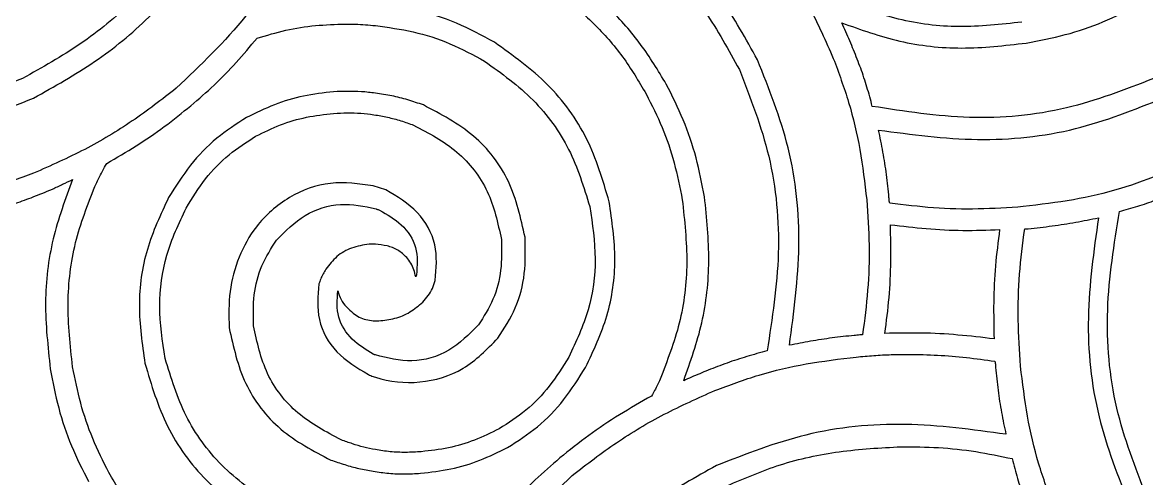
# Model space of a CAD drawing. Extents: x 0 to 371, y 0 to 260.
# Drawn here: x 171.87 to 214.6, y 122.59 to 139.92 of the extents above; entities that cross this region are included whole.
import ezdxf

# ---------------------------------------------------------------- set-up
doc = ezdxf.new("R2010")
doc.units = 0
doc.layers.add('Layer_1', color=7, linetype='CONTINUOUS')

msp = doc.modelspace()

# ---------------------------------------------------------------- linework, layer by layer
at = {"layer": 'Layer_1', "color": 7}
for points in [[(184.149482, 139.865571)], [(173.778538, 133.958438)], [(212.777708, 132.50323)], [(204.867079, 132.238647)], [(205.562126, 127.312333)], [(205.274288, 123.803503)]]:
    msp.add_lwpolyline(points, close=True, dxfattribs=at)
for points in [[(185.684787, 133.561563), (185.208331, 133.72021)], [(209.973228, 132.08), (210.105519, 132.08)], [(185.287912, 131.498123), (185.049684, 131.498123)], [(185.208331, 128.587706), (185.420204, 128.587706)]]:
    msp.add_lwpolyline(points, dxfattribs=at)
for points, knots in [([(184.097287, 147.637706), (183.615214, 146.277158), (182.681985, 143.643321), (180.54624, 140.124201), (178.643906, 138.30669), (177.720416, 137.424377)], [0, 0, 0, 0, 4.325973, 8.374502, 12.194088, 12.194088, 12.194088, 12.194088]), ([(199.813124, 138.509581), (199.374145, 139.297123), (198.502751, 140.860428), (196.804518, 142.932262), (195.454629, 144.061869), (194.786041, 144.621353)], [0, 0, 0, 0, 2.701851, 5.363294, 7.97507, 7.97507, 7.97507, 7.97507]), ([(194.336456, 143.959895), (194.978266, 143.427253), (196.272346, 142.353288), (197.888551, 140.376615), (198.711878, 138.887047), (199.125311, 138.139061)], [0, 0, 0, 0, 2.498415, 5.037545, 7.598602, 7.598602, 7.598602, 7.598602]), ([(199.469476, 143.98625), (199.894888, 143.435407), (200.74904, 142.329412), (201.834503, 140.510686), (202.407841, 139.215787), (202.697186, 138.562292)], [0, 0, 0, 0, 2.086879, 4.19008, 6.332929, 6.332929, 6.332929, 6.332929]), ([(185.234686, 143.56302), (186.083467, 143.457668), (187.772961, 143.247966), (190.172276, 142.363248), (192.118001, 141.207305), (193.604413, 139.91897), (194.725379, 138.653982), (195.295081, 137.693183), (195.579791, 137.21302)], [0, 0, 0, 0, 2.55887, 5.093413, 7.607335, 9.305928, 10.979034, 12.650494, 12.650494, 12.650494, 12.650494]), ([(177.694061, 142.583752), (177.156936, 141.944263), (176.076457, 140.657868), (174.101034, 139.044347), (172.618854, 138.213076), (171.873228, 137.794897)], [0, 0, 0, 0, 2.50184, 5.032695, 7.594725, 7.594725, 7.594725, 7.594725]), ([(172.296458, 137.054373), (173.084038, 137.493359), (174.647443, 138.364779), (176.71951, 140.062935), (177.849221, 141.412863), (178.408746, 142.081456)], [0, 0, 0, 0, 2.701966, 5.363601, 7.975465, 7.975465, 7.975465, 7.975465]), ([(196.347186, 137.58354), (196.035886, 138.096091), (195.414417, 139.119332), (194.22113, 140.481646), (193.29453, 141.246637), (192.828537, 141.631355)], [0, 0, 0, 0, 1.796822, 3.58712, 5.398349, 5.398349, 5.398349, 5.398349]), ([(189.812184, 139.17104), (189.339688, 139.428775), (188.393595, 139.944848), (186.839453, 140.430468), (185.770131, 140.578485), (185.234686, 140.652603)], [0, 0, 0, 0, 1.611896, 3.227549, 4.84795, 4.84795, 4.84795, 4.84795]), ([(209.867291, 139.937918), (209.069123, 139.850762), (207.504071, 139.679864), (205.165744, 139.955847), (203.743826, 140.510753), (203.041351, 140.784895)], [0, 0, 0, 0, 2.404717, 4.715186, 6.971166, 6.971166, 6.971166, 6.971166]), ([(210.026454, 139.144168), (210.524814, 139.239276), (211.519073, 139.429023), (212.963603, 139.911077), (213.862981, 140.370002), (214.312497, 140.599377)], [0, 0, 0, 0, 1.521205, 3.0349, 4.547437, 4.547437, 4.547437, 4.547437]), ([(180.789996, 139.329686), (181.15245, 139.436932), (181.879427, 139.652036), (183.008151, 139.829834), (183.768769, 139.85365), (184.149482, 139.865571)], [0, 0, 0, 0, 1.133192, 2.272851, 3.414927, 3.414927, 3.414927, 3.414927]), ([(184.149482, 139.865571), (184.276365, 139.864223), (184.530005, 139.861528), (184.909787, 139.841453), (185.161949, 139.817562), (185.287912, 139.805627)], [0, 0, 0, 0, 0.380646, 0.760912, 1.140472, 1.140472, 1.140472, 1.140472]), ([(185.287912, 139.805627), (185.771045, 139.740358), (186.738674, 139.609637), (188.145914, 139.157894), (189.008814, 138.690707), (189.441664, 138.456355)], [0, 0, 0, 0, 1.460968, 2.926058, 4.400683, 4.400683, 4.400683, 4.400683]), ([(203.464581, 138.879585), (203.418652, 138.994568), (203.326227, 139.225957), (203.173025, 139.568617), (203.067784, 139.797005), (203.014995, 139.911563)], [0, 0, 0, 0, 0.371413, 0.747421, 1.125839, 1.125839, 1.125839, 1.125839]), ([(203.014995, 139.911563), (203.742373, 139.651763), (205.214577, 139.12593), (207.608893, 138.864661), (209.210371, 139.049817), (210.026454, 139.144168)], [0, 0, 0, 0, 2.312091, 4.679649, 7.139713, 7.139713, 7.139713, 7.139713]), ([(178.276454, 136.762919), (178.57392, 137.019778), (179.174665, 137.538516), (180.012226, 138.399498), (180.529606, 139.018269), (180.789996, 139.329686)], [0, 0, 0, 0, 1.178672, 2.380383, 3.597987, 3.597987, 3.597987, 3.597987]), ([(194.177809, 133.111978), (193.93574, 133.929096), (193.453401, 135.55726), (191.913385, 137.673935), (190.518672, 138.667667), (189.812184, 139.17104)], [0, 0, 0, 0, 2.544261, 5.069616, 7.661989, 7.661989, 7.661989, 7.661989]), ([(204.178749, 136.736563), (204.113648, 136.981272), (203.984014, 137.468557), (203.745833, 138.184277), (203.558143, 138.648282), (203.464581, 138.879585)], [0, 0, 0, 0, 0.759559, 1.512498, 2.260912, 2.260912, 2.260912, 2.260912]), ([(189.441664, 138.456355), (190.083394, 137.992684), (191.350805, 137.076936), (192.757001, 135.149524), (193.209857, 133.668538), (193.436769, 132.92646)], [0, 0, 0, 0, 2.366487, 4.673792, 6.990994, 6.990994, 6.990994, 6.990994]), ([(201.030621, 127.661665), (201.198494, 128.914839), (201.532673, 131.409491), (201.156022, 135.142319), (200.252143, 137.408759), (199.813124, 138.509581)], [0, 0, 0, 0, 3.787442, 7.539534, 11.083053, 11.083053, 11.083053, 11.083053]), ([(202.697186, 138.562292), (202.902956, 138.007811), (203.322468, 136.87737), (203.741132, 135.073641), (203.890903, 133.827474), (203.967392, 133.191044)], [0, 0, 0, 0, 1.773057, 3.6148, 5.537175, 5.537175, 5.537175, 5.537175]), ([(199.125311, 138.139061), (199.548096, 137.053406), (200.419963, 134.814564), (200.754824, 131.132415), (200.374538, 128.680561), (200.183644, 127.449792)], [0, 0, 0, 0, 3.483767, 7.18423, 10.91404, 10.91404, 10.91404, 10.91404]), ([(171.873228, 137.794897), (170.783624, 137.372211), (168.542155, 136.502688), (164.860838, 136.164886), (162.412814, 136.545502), (161.183958, 136.736563)], [0, 0, 0, 0, 3.494909, 7.189522, 10.913489, 10.913489, 10.913489, 10.913489]), ([(214.868019, 137.794897), (213.778415, 137.372211), (211.536946, 136.502688), (207.855629, 136.164886), (205.407605, 136.545502), (204.178749, 136.736563)], [0, 0, 0, 0, 3.494909, 7.189522, 10.913489, 10.913489, 10.913489, 10.913489]), ([(177.720416, 137.424377), (177.169573, 136.998964), (176.063579, 136.144813), (174.244852, 135.059349), (172.949953, 134.486012), (172.296458, 134.196667)], [0, 0, 0, 0, 2.086879, 4.19008, 6.332929, 6.332929, 6.332929, 6.332929]), ([(183.700412, 137.292085), (183.316551, 137.248362), (182.550409, 137.161097), (181.434893, 136.824003), (180.741356, 136.484036), (180.393121, 136.313333)], [0, 0, 0, 0, 1.157449, 2.310129, 3.4726, 3.4726, 3.4726, 3.4726]), ([(185.287912, 137.239375), (185.111761, 137.260657), (184.760339, 137.303116), (184.229368, 137.312922), (183.876737, 137.299031), (183.700412, 137.292085)], [0, 0, 0, 0, 0.531999, 1.061341, 1.590741, 1.590741, 1.590741, 1.590741]), ([(187.113125, 136.78979), (186.917056, 136.856832), (186.523193, 136.991508), (185.913304, 137.145149), (185.497233, 137.207837), (185.287912, 137.239375)], [0, 0, 0, 0, 0.621519, 1.248514, 1.883298, 1.883298, 1.883298, 1.883298]), ([(195.579791, 137.21302), (195.793306, 136.791667), (196.220693, 135.948255), (196.677751, 134.594073), (196.862839, 133.660571), (196.955934, 133.191044)], [0, 0, 0, 0, 1.415872, 2.834115, 4.269329, 4.269329, 4.269329, 4.269329]), ([(197.802394, 133.29698), (197.705628, 133.795576), (197.512525, 134.790554), (197.020667, 136.230603), (196.571273, 137.133377), (196.347186, 137.58354)], [0, 0, 0, 0, 1.522577, 3.038394, 4.546008, 4.546008, 4.546008, 4.546008]), ([(161.475413, 135.836877), (162.726266, 135.668881), (165.214316, 135.334724), (168.93823, 135.712258), (171.197991, 136.615371), (172.296458, 137.054373)], [0, 0, 0, 0, 3.780506, 7.519738, 11.056676, 11.056676, 11.056676, 11.056676]), ([(175.074583, 134.567186), (175.450063, 134.785768), (176.199677, 135.222147), (177.270799, 135.954439), (177.942337, 136.49431), (178.276454, 136.762919)], [0, 0, 0, 0, 1.303173, 2.60168, 3.887479, 3.887479, 3.887479, 3.887479]), ([(190.976454, 131.762706), (190.818009, 132.487219), (190.502709, 133.928973), (189.095151, 135.753629), (187.779037, 136.441665), (187.113125, 136.78979)], [0, 0, 0, 0, 2.206894, 4.391638, 6.62917, 6.62917, 6.62917, 6.62917]), ([(204.416978, 135.836877), (205.667875, 135.668883), (208.156052, 135.334726), (211.880138, 135.712243), (214.140027, 136.615371), (215.238539, 137.054373)], [0, 0, 0, 0, 3.780639, 7.520118, 11.057182, 11.057182, 11.057182, 11.057182]), ([(180.393121, 136.313333), (180.004739, 136.064538), (179.214121, 135.558073), (178.209931, 134.514919), (177.69292, 133.690637), (177.429478, 133.270625)], [0, 0, 0, 0, 1.380479, 2.810201, 4.295596, 4.295596, 4.295596, 4.295596]), ([(180.73677, 135.599165), (181.047774, 135.752311), (181.666526, 136.057), (182.667618, 136.352533), (183.354406, 136.431963), (183.700412, 136.47198)], [0, 0, 0, 0, 1.038856, 2.066839, 3.110587, 3.110587, 3.110587, 3.110587]), ([(183.700412, 136.47198), (183.874092, 136.478933), (184.217493, 136.49268), (184.730825, 136.483297), (185.067065, 136.44057), (185.234686, 136.41927)], [0, 0, 0, 0, 0.521484, 1.031085, 1.537668, 1.537668, 1.537668, 1.537668]), ([(185.234686, 136.41927), (185.408659, 136.38945), (185.753507, 136.33034), (186.25831, 136.198124), (186.582217, 136.080717), (186.743121, 136.022395)], [0, 0, 0, 0, 0.529393, 1.04936, 1.562634, 1.562634, 1.562634, 1.562634]), ([(186.743121, 136.022395), (187.319213, 135.719426), (188.456135, 135.121515), (189.678621, 133.551056), (189.943867, 132.306638), (190.076767, 131.683125)], [0, 0, 0, 0, 1.939308, 3.827231, 5.723082, 5.723082, 5.723082, 5.723082]), ([(178.090936, 132.87375), (178.326313, 133.25158), (178.787594, 133.992033), (179.683788, 134.927641), (180.390595, 135.378397), (180.73677, 135.599165)], [0, 0, 0, 0, 1.333712, 2.613745, 3.842465, 3.842465, 3.842465, 3.842465]), ([(204.813853, 133.270625), (204.783883, 133.56127), (204.724185, 134.140218), (204.593384, 134.996971), (204.475392, 135.558753), (204.416978, 135.836877)], [0, 0, 0, 0, 0.876497, 1.745927, 2.598393, 2.598393, 2.598393, 2.598393]), ([(172.296458, 134.196667), (171.742022, 133.990899), (170.611706, 133.571404), (168.808157, 133.152706), (167.562113, 133.002946), (166.925726, 132.92646)], [0, 0, 0, 0, 1.772931, 3.614432, 5.536675, 5.536675, 5.536675, 5.536675]), ([(174.624998, 133.693855), (174.670973, 133.791243), (174.763676, 133.987615), (174.916697, 134.277235), (175.021809, 134.470269), (175.074583, 134.567186)], [0, 0, 0, 0, 0.323045, 0.65138, 0.982455, 0.982455, 0.982455, 0.982455]), ([(215.264894, 134.196667), (214.716745, 133.9907), (213.595624, 133.569439), (211.800079, 133.152409), (210.556575, 133.002923), (209.920517, 132.92646)], [0, 0, 0, 0, 1.75538, 3.590254, 5.511553, 5.511553, 5.511553, 5.511553]), ([(170.576666, 132.741458), (170.810382, 132.806174), (171.273466, 132.934401), (171.951026, 133.170967), (172.528452, 133.391425), (173.01093, 133.593636), (173.398675, 133.771234), (173.652729, 133.896437), (173.778538, 133.958438)], [0, 0, 0, 0, 0.727343, 1.441154, 2.15188, 2.581422, 3.010327, 3.431086, 3.431086, 3.431086, 3.431086]), ([(173.778538, 133.958438), (173.502816, 133.213771), (172.945215, 131.70781), (172.656994, 129.248639), (172.838807, 127.602018), (172.931561, 126.761978)], [0, 0, 0, 0, 2.376832, 4.806734, 7.337427, 7.337427, 7.337427, 7.337427]), ([(185.208331, 133.72021), (184.662774, 133.794523), (183.565679, 133.943964), (181.956016, 133.35284), (180.764761, 132.30587), (180.064063, 131.01858), (179.693745, 129.700359), (179.718911, 128.786277), (179.731662, 128.323123)], [0, 0, 0, 0, 1.631156, 3.280192, 4.958216, 6.28195, 7.628513, 9.011581, 9.011581, 9.011581, 9.011581]), ([(213.571458, 132.741458), (213.805173, 132.806174), (214.268257, 132.934401), (214.945817, 133.170967), (215.523243, 133.391425), (216.005722, 133.593636), (216.393466, 133.771234), (216.64752, 133.896437), (216.773329, 133.958438)], [0, 0, 0, 0, 0.727343, 1.441154, 2.15188, 2.581422, 3.010327, 3.431086, 3.431086, 3.431086, 3.431086]), ([(173.778538, 126.841044), (173.691267, 127.645431), (173.520541, 129.219032), (173.795073, 131.566482), (174.350805, 132.991009), (174.624998, 133.693855)], [0, 0, 0, 0, 2.423407, 4.740849, 6.997814, 6.997814, 6.997814, 6.997814]), ([(187.563226, 130.12198), (187.603371, 130.579984), (187.684645, 131.507213), (186.945763, 132.820973), (186.113522, 133.309761), (185.684787, 133.561563)], [0, 0, 0, 0, 1.356337, 2.745907, 4.222353, 4.222353, 4.222353, 4.222353]), ([(177.429478, 133.270625), (177.125716, 132.626705), (176.514449, 131.330927), (176.212982, 129.146123), (176.423329, 127.703491), (176.529791, 126.973335)], [0, 0, 0, 0, 2.127754, 4.281735, 6.489169, 6.489169, 6.489169, 6.489169]), ([(181.53052, 131.65677), (181.868971, 131.99906), (182.540685, 132.678393), (183.950397, 133.129983), (184.865, 132.940481), (185.314268, 132.847395)], [0, 0, 0, 0, 1.43165, 2.841348, 4.202375, 4.202375, 4.202375, 4.202375]), ([(193.436769, 132.92646), (193.537979, 132.266141), (193.738131, 130.960294), (193.466221, 128.977761), (192.916602, 127.798541), (192.643019, 127.211563)], [0, 0, 0, 0, 1.997914, 3.95108, 5.886882, 5.886882, 5.886882, 5.886882]), ([(193.278123, 126.814688), (193.581884, 127.458609), (194.193151, 128.754386), (194.494618, 130.93919), (194.284271, 132.381822), (194.177809, 133.111978)], [0, 0, 0, 0, 2.127754, 4.281735, 6.489169, 6.489169, 6.489169, 6.489169]), ([(196.955934, 133.191044), (197.043091, 132.392876), (197.213989, 130.827823), (196.938005, 128.489497), (196.3831, 127.067579), (196.108958, 126.365103)], [0, 0, 0, 0, 2.404717, 4.715186, 6.971166, 6.971166, 6.971166, 6.971166]), ([(197.008644, 126.311877), (197.266815, 127.039115), (197.788877, 128.509707), (198.044565, 130.892613), (197.883993, 132.486838), (197.802394, 133.29698)], [0, 0, 0, 0, 2.30971, 4.670604, 7.109969, 7.109969, 7.109969, 7.109969]), ([(203.967392, 133.191044), (204.006167, 132.616545), (204.08355, 131.470013), (204.031958, 129.751308), (203.882873, 128.6207), (203.808745, 128.05854)], [0, 0, 0, 0, 1.726839, 3.446265, 5.146675, 5.146675, 5.146675, 5.146675]), ([(204.840208, 133.058752), (204.833134, 133.082768), (204.819727, 133.128289), (204.813735, 133.199908), (204.813812, 133.246443), (204.813853, 133.270625)], [0, 0, 0, 0, 0.074913, 0.141994, 0.21457, 0.21457, 0.21457, 0.21457]), ([(209.920517, 132.92646), (209.348556, 132.88761), (208.211042, 132.810344), (206.510694, 132.856544), (205.394085, 132.991707), (204.840208, 133.058752)], [0, 0, 0, 0, 1.719246, 3.419232, 5.092467, 5.092467, 5.092467, 5.092467]), ([(177.297186, 127.158853), (177.195977, 127.819172), (176.995825, 129.12502), (177.267735, 131.107553), (177.817354, 132.286772), (178.090936, 132.87375)], [0, 0, 0, 0, 1.997914, 3.95108, 5.886882, 5.886882, 5.886882, 5.886882]), ([(185.314268, 132.847395), (185.325397, 132.840122), (185.350065, 132.824001), (185.397658, 132.814843), (185.429497, 132.801382), (185.446559, 132.794169)], [0, 0, 0, 0, 0.039542, 0.087642, 0.143182, 0.143182, 0.143182, 0.143182]), ([(185.446559, 132.794169), (185.737839, 132.628941), (186.32507, 132.295838), (186.932179, 131.386489), (186.876617, 130.687209), (186.848541, 130.333853)], [0, 0, 0, 0, 1.000364, 2.016767, 3.055005, 3.055005, 3.055005, 3.055005]), ([(210.105519, 132.08), (210.411122, 132.116937), (211.015699, 132.190011), (211.907912, 132.326059), (212.490373, 132.444702), (212.777708, 132.50323)], [0, 0, 0, 0, 0.92348, 1.826927, 2.706521, 2.706521, 2.706521, 2.706521]), ([(212.777708, 132.50323), (212.5971, 131.241141), (212.237427, 128.727741), (212.622788, 124.958253), (213.527897, 122.665202), (213.968333, 121.549377)], [0, 0, 0, 0, 3.817741, 7.602876, 11.19059, 11.19059, 11.19059, 11.19059]), ([(214.603436, 121.919897), (214.175409, 123.022584), (213.294102, 125.293021), (212.973909, 129.023116), (213.371893, 131.499637), (213.571458, 132.741458)], [0, 0, 0, 0, 3.536436, 7.28153, 11.048228, 11.048228, 11.048228, 11.048228]), ([(204.655206, 128.11125), (204.715366, 128.563309), (204.836117, 129.470649), (204.898401, 130.850702), (204.87756, 131.774206), (204.867079, 132.238647)], [0, 0, 0, 0, 1.367649, 2.74505, 4.138583, 4.138583, 4.138583, 4.138583]), ([(204.867079, 132.238647), (205.321535, 132.184032), (206.236085, 132.074126), (207.624172, 132.005701), (208.554106, 132.037623), (209.020831, 132.053645)], [0, 0, 0, 0, 1.372992, 2.763011, 4.163579, 4.163579, 4.163579, 4.163579]), ([(209.020831, 132.053645), (208.960714, 131.595335), (208.840557, 130.679309), (208.777558, 129.29041), (208.798466, 128.364184), (208.808958, 127.899377)], [0, 0, 0, 0, 1.386247, 2.770698, 4.165318, 4.165318, 4.165318, 4.165318]), ([(209.814581, 126.867915), (209.775806, 127.451257), (209.69842, 128.615496), (209.75002, 130.360608), (209.8991, 131.508988), (209.973228, 132.08)], [0, 0, 0, 0, 1.753317, 3.499288, 5.226039, 5.226039, 5.226039, 5.226039]), ([(180.657704, 128.402188), (180.648243, 128.794088), (180.629588, 129.566839), (180.918358, 130.700195), (181.327344, 131.339285), (181.53052, 131.65677)], [0, 0, 0, 0, 1.173336, 2.313595, 3.439248, 3.439248, 3.439248, 3.439248]), ([(190.076767, 131.683125), (190.086196, 131.29122), (190.104787, 130.518438), (189.815694, 129.38512), (189.406643, 128.74603), (189.203436, 128.428544)], [0, 0, 0, 0, 1.173339, 2.313662, 3.43938, 3.43938, 3.43938, 3.43938]), ([(189.944476, 127.926248), (190.186512, 128.300009), (190.673407, 129.051887), (191.01531, 130.38962), (190.989525, 131.300799), (190.976454, 131.762706)], [0, 0, 0, 0, 1.329611, 2.674722, 4.057669, 4.057669, 4.057669, 4.057669]), ([(185.049684, 131.498123), (184.823752, 131.463157), (184.385202, 131.395285), (183.798502, 131.058959), (183.538596, 130.716183), (183.408958, 130.54521)], [0, 0, 0, 0, 0.682479, 1.32474, 1.963902, 1.963902, 1.963902, 1.963902]), ([(186.478537, 130.995311), (186.371425, 131.096148), (186.156838, 131.29816), (185.730726, 131.450952), (185.43662, 131.482282), (185.287912, 131.498123)], [0, 0, 0, 0, 0.437287, 0.876048, 1.324793, 1.324793, 1.324793, 1.324793]), ([(186.822186, 130.254272), (186.801559, 130.346647), (186.761316, 130.526869), (186.646784, 130.780755), (186.534851, 130.923498), (186.478537, 130.995311)], [0, 0, 0, 0, 0.283586, 0.553275, 0.82633, 0.82633, 0.82633, 0.82633]), ([(183.408958, 130.54521), (183.373368, 130.487975), (183.300439, 130.370693), (183.209893, 130.185187), (183.165893, 130.053897), (183.144375, 129.989688)], [0, 0, 0, 0, 0.202151, 0.414237, 0.617239, 0.617239, 0.617239, 0.617239]), ([(186.848541, 130.333853), (186.846802, 130.32482), (186.843194, 130.306075), (186.827533, 130.28205), (186.823925, 130.263305), (186.822186, 130.254272)], [0, 0, 0, 0, 0.027378, 0.056812, 0.08419, 0.08419, 0.08419, 0.08419]), ([(183.144375, 129.989688), (183.104268, 129.531676), (183.023069, 128.604388), (183.762259, 127.290712), (184.594564, 126.801912), (185.023329, 126.550105)], [0, 0, 0, 0, 1.356338, 2.746027, 4.222582, 4.222582, 4.222582, 4.222582]), ([(187.086769, 129.301875), (187.160327, 129.382072), (187.304838, 129.539626), (187.469548, 129.817879), (187.531854, 130.02014), (187.563226, 130.12198)], [0, 0, 0, 0, 0.326004, 0.640468, 0.959374, 0.959374, 0.959374, 0.959374]), ([(185.208331, 127.3175), (184.927929, 127.487585), (184.365366, 127.82882), (183.788137, 128.712678), (183.835348, 129.386623), (183.859059, 129.725105)], [0, 0, 0, 0, 0.980321, 1.966787, 2.96213, 2.96213, 2.96213, 2.96213]), ([(183.859059, 129.725105), (183.895853, 129.613977), (183.969467, 129.391637), (184.180839, 129.107931), (184.354608, 128.954747), (184.440936, 128.878645)], [0, 0, 0, 0, 0.349322, 0.698905, 1.04404, 1.04404, 1.04404, 1.04404]), ([(185.420204, 128.587706), (185.62466, 128.610862), (186.035045, 128.657339), (186.620107, 128.892867), (186.931631, 129.165904), (187.086769, 129.301875)], [0, 0, 0, 0, 0.616138, 1.236716, 1.852341, 1.852341, 1.852341, 1.852341]), ([(184.440936, 128.878645), (184.514701, 128.823869), (184.662182, 128.714354), (184.929193, 128.623638), (185.114077, 128.599839), (185.208331, 128.587706)], [0, 0, 0, 0, 0.27424, 0.548291, 0.833302, 0.833302, 0.833302, 0.833302]), ([(179.731662, 128.323123), (179.890068, 127.598619), (180.205282, 126.15692), (181.612562, 124.332176), (182.928597, 123.644158), (183.594476, 123.29604)], [0, 0, 0, 0, 2.206856, 4.391448, 6.628866, 6.628866, 6.628866, 6.628866]), ([(183.991351, 124.062919), (183.415258, 124.365888), (182.278337, 124.963799), (181.05585, 126.534257), (180.790605, 127.778676), (180.657704, 128.402188)], [0, 0, 0, 0, 1.939308, 3.827231, 5.723082, 5.723082, 5.723082, 5.723082]), ([(189.203436, 128.428544), (188.853468, 128.073927), (188.159755, 127.370999), (186.685251, 126.938663), (185.748847, 127.174873), (185.287912, 127.291145)], [0, 0, 0, 0, 1.479867, 2.933416, 4.342529, 4.342529, 4.342529, 4.342529]), ([(185.023329, 126.550105), (185.051632, 126.534084), (185.108428, 126.501935), (185.199359, 126.472324), (185.799621, 126.27927), (186.993917, 126.145371), (188.712092, 126.667458), (189.531111, 127.504026), (189.944476, 127.926248)], [0, 0, 0, 0, 0.097318, 0.195289, 0.285792, 1.990609, 3.707556, 5.457135, 5.457135, 5.457135, 5.457135]), ([(203.490936, 128.031669), (203.211406, 128.001906), (202.656879, 127.942864), (201.836613, 127.816137), (201.297824, 127.712875), (201.030621, 127.661665)], [0, 0, 0, 0, 0.843241, 1.672808, 2.488984, 2.488984, 2.488984, 2.488984]), ([(203.808745, 128.05854), (203.77338, 128.056871), (203.702439, 128.053525), (203.597242, 128.036684), (203.526302, 128.033337), (203.490936, 128.031669)], [0, 0, 0, 0, 0.106142, 0.212912, 0.319054, 0.319054, 0.319054, 0.319054]), ([(208.808958, 127.899377), (208.350541, 127.954011), (207.433808, 128.063266), (206.046384, 128.137964), (205.120036, 128.120176), (204.655206, 128.11125)], [0, 0, 0, 0, 1.384799, 2.769299, 4.163731, 4.163731, 4.163731, 4.163731]), ([(200.183644, 127.449792), (199.92406, 127.377882), (199.411704, 127.235951), (198.660189, 126.991588), (198.175236, 126.80253), (197.934686, 126.708752)], [0, 0, 0, 0, 0.808048, 1.594884, 2.369315, 2.369315, 2.369315, 2.369315]), ([(176.529791, 126.973335), (176.771854, 126.156256), (177.254173, 124.528194), (178.794269, 122.411746), (180.188935, 121.41812), (180.895416, 120.91479)], [0, 0, 0, 0, 2.544135, 5.069289, 7.661578, 7.661578, 7.661578, 7.661578]), ([(181.292291, 121.628958), (180.649923, 122.08803), (179.377997, 122.997017), (177.977435, 124.931037), (177.524283, 126.415111), (177.297186, 127.158853)], [0, 0, 0, 0, 2.359118, 4.671187, 6.993908, 6.993908, 6.993908, 6.993908]), ([(185.287912, 127.291145), (185.278879, 127.292884), (185.260134, 127.296492), (185.236109, 127.312153), (185.217364, 127.315761), (185.208331, 127.3175)], [0, 0, 0, 0, 0.027378, 0.056812, 0.08419, 0.08419, 0.08419, 0.08419]), ([(192.643019, 127.211563), (192.407649, 126.83377), (191.946395, 126.093409), (191.05012, 125.158047), (190.343354, 124.707392), (189.997186, 124.486665)], [0, 0, 0, 0, 1.333601, 2.613455, 3.8421, 3.8421, 3.8421, 3.8421]), ([(198.199269, 125.941873), (198.753748, 126.14761), (199.884182, 126.567053), (201.687944, 126.985398), (202.93409, 127.135105), (203.570517, 127.211563)], [0, 0, 0, 0, 1.773013, 3.614699, 5.537056, 5.537056, 5.537056, 5.537056]), ([(203.570517, 127.211563), (203.791953, 127.232226), (204.234088, 127.273482), (204.898534, 127.306482), (205.341152, 127.310384), (205.562126, 127.312333)], [0, 0, 0, 0, 0.667143, 1.332067, 1.994975, 1.994975, 1.994975, 1.994975]), ([(205.562126, 127.312333), (205.929021, 127.305871), (206.66116, 127.292978), (207.754059, 127.203974), (208.475828, 127.103187), (208.835829, 127.052917)], [0, 0, 0, 0, 1.10067, 2.196389, 3.286756, 3.286756, 3.286756, 3.286756]), ([(208.835829, 127.052917), (208.842936, 127.026609), (208.85699, 126.974585), (208.862037, 126.89415), (208.862135, 126.841142), (208.862184, 126.814688)], [0, 0, 0, 0, 0.081549, 0.161265, 0.240673, 0.240673, 0.240673, 0.240673]), ([(172.931561, 126.761978), (173.026674, 126.263575), (173.216435, 125.269196), (173.698442, 123.824478), (174.157391, 122.924979), (174.38677, 122.475419)], [0, 0, 0, 0, 1.521336, 3.035266, 4.547924, 4.547924, 4.547924, 4.547924]), ([(175.154164, 122.819583), (174.94106, 123.246968), (174.516892, 124.097646), (174.058741, 125.450326), (173.871937, 126.377481), (173.778538, 126.841044)], [0, 0, 0, 0, 1.431634, 2.849563, 4.267399, 4.267399, 4.267399, 4.267399]), ([(190.314996, 123.77198), (190.70334, 124.02077), (191.493866, 124.527213), (192.497802, 125.570445), (193.014719, 126.394684), (193.278123, 126.814688)], [0, 0, 0, 0, 1.380369, 2.809918, 4.295238, 4.295238, 4.295238, 4.295238]), ([(197.934686, 126.708752), (197.829143, 126.664744), (197.619723, 126.577423), (197.310383, 126.446612), (197.108129, 126.3563), (197.008644, 126.311877)], [0, 0, 0, 0, 0.343054, 0.680691, 1.007541, 1.007541, 1.007541, 1.007541]), ([(208.862184, 126.814688), (208.892043, 126.526301), (208.951321, 125.953777), (209.083304, 125.105985), (209.20073, 124.550647), (209.259059, 124.274792)], [0, 0, 0, 0, 0.869707, 1.726597, 2.572364, 2.572364, 2.572364, 2.572364]), ([(211.084787, 121.496667), (210.879017, 122.051147), (210.459505, 123.181589), (210.040841, 124.985317), (209.89107, 126.231484), (209.814581, 126.867915)], [0, 0, 0, 0, 1.773057, 3.6148, 5.537175, 5.537175, 5.537175, 5.537175]), ([(196.108958, 126.365103), (196.078842, 126.293945), (196.01761, 126.149262), (195.902354, 125.942163), (195.828561, 125.800721), (195.791664, 125.73)], [0, 0, 0, 0, 0.231633, 0.470969, 0.710305, 0.710305, 0.710305, 0.710305]), ([(195.791664, 125.73), (195.381457, 125.495612), (194.564102, 125.028584), (193.388933, 124.252706), (192.661482, 123.666772), (192.299371, 123.375105)], [0, 0, 0, 0, 1.41728, 2.823989, 4.218271, 4.218271, 4.218271, 4.218271]), ([(192.775311, 122.713647), (193.328077, 123.139238), (194.438021, 123.993818), (196.258903, 125.074756), (197.550057, 125.651751), (198.199269, 125.941873)], [0, 0, 0, 0, 2.091685, 4.200064, 6.332323, 6.332323, 6.332323, 6.332323]), ([(189.997186, 124.486665), (189.686224, 124.33349), (189.067585, 124.028758), (188.06672, 123.732864), (187.380028, 123.653379), (187.034059, 123.613333)], [0, 0, 0, 0, 1.03879, 2.066605, 3.11024, 3.11024, 3.11024, 3.11024]), ([(209.259059, 124.274792), (207.988435, 124.449837), (205.459751, 124.798198), (201.673871, 124.426632), (199.371087, 123.523075), (198.252496, 123.084167)], [0, 0, 0, 0, 3.841877, 7.645771, 11.238943, 11.238943, 11.238943, 11.238943]), ([(185.287912, 123.692915), (185.140062, 123.722689), (184.845726, 123.781964), (184.41372, 123.910083), (184.132307, 124.011913), (183.991351, 124.062919)], [0, 0, 0, 0, 0.452269, 0.900367, 1.350055, 1.350055, 1.350055, 1.350055]), ([(187.034059, 123.613333), (186.834276, 123.600966), (186.44058, 123.576594), (185.855192, 123.602041), (185.475616, 123.662846), (185.287912, 123.692915)], [0, 0, 0, 0, 0.600276, 1.182916, 1.752895, 1.752895, 1.752895, 1.752895]), ([(187.007704, 122.793228), (187.391566, 122.836951), (188.157708, 122.924216), (189.273224, 123.26131), (189.966761, 123.601278), (190.314996, 123.77198)], [0, 0, 0, 0, 1.157449, 2.310129, 3.4726, 3.4726, 3.4726, 3.4726]), ([(198.649371, 122.316772), (199.31999, 122.603814), (200.694651, 123.192204), (202.938848, 123.675618), (204.488532, 123.760476), (205.274288, 123.803503)], [0, 0, 0, 0, 2.184858, 4.4786, 6.83788, 6.83788, 6.83788, 6.83788]), ([(205.274288, 123.803503), (205.750123, 123.799248), (206.700188, 123.790752), (208.114755, 123.641875), (209.03802, 123.446124), (209.497287, 123.34875)], [0, 0, 0, 0, 1.427129, 2.849442, 4.257254, 4.257254, 4.257254, 4.257254]), ([(183.594476, 123.29604), (183.770633, 123.236247), (184.122062, 123.116961), (184.659307, 122.966874), (185.025078, 122.903863), (185.208331, 122.872294)], [0, 0, 0, 0, 0.558113, 1.113417, 1.670957, 1.670957, 1.670957, 1.670957]), ([(192.299371, 123.375105), (191.984477, 123.100777), (191.349915, 122.547961), (190.46565, 121.636327), (189.924839, 120.979639), (189.653537, 120.650206)], [0, 0, 0, 0, 1.252549, 2.524089, 3.804093, 3.804093, 3.804093, 3.804093]), ([(198.252496, 123.084167), (197.464915, 122.645181), (195.901511, 121.773761), (193.829443, 120.075605), (192.699732, 118.725677), (192.140208, 118.057083)], [0, 0, 0, 0, 2.701966, 5.363601, 7.975465, 7.975465, 7.975465, 7.975465]), ([(209.497287, 123.34875), (209.562111, 123.09778), (209.690252, 122.60168), (209.929231, 121.877255), (210.117802, 121.41096), (210.211456, 121.179373)], [0, 0, 0, 0, 0.777492, 1.536895, 2.286196, 2.286196, 2.286196, 2.286196]), ([(178.435101, 119.035835), (177.997336, 119.393754), (177.128195, 120.104366), (176.02325, 121.385496), (175.444343, 122.340757), (175.154164, 122.819583)], [0, 0, 0, 0, 1.694336, 3.363942, 5.041931, 5.041931, 5.041931, 5.041931]), ([(185.208331, 122.872294), (185.404571, 122.842295), (185.799384, 122.781942), (186.402358, 122.756248), (186.805274, 122.780862), (187.007704, 122.793228)], [0, 0, 0, 0, 0.595281, 1.197638, 1.805832, 1.805832, 1.805832, 1.805832]), ([(186.398956, 112.500834), (186.880987, 113.861334), (187.814115, 116.495023), (189.949646, 120.013999), (191.851861, 121.831381), (192.775311, 122.713647)], [0, 0, 0, 0, 4.325799, 8.373986, 12.193383, 12.193383, 12.193383, 12.193383])]:
    msp.add_open_spline(points, degree=3, knots=knots, dxfattribs=at)

doc.saveas('drawing.dxf')
